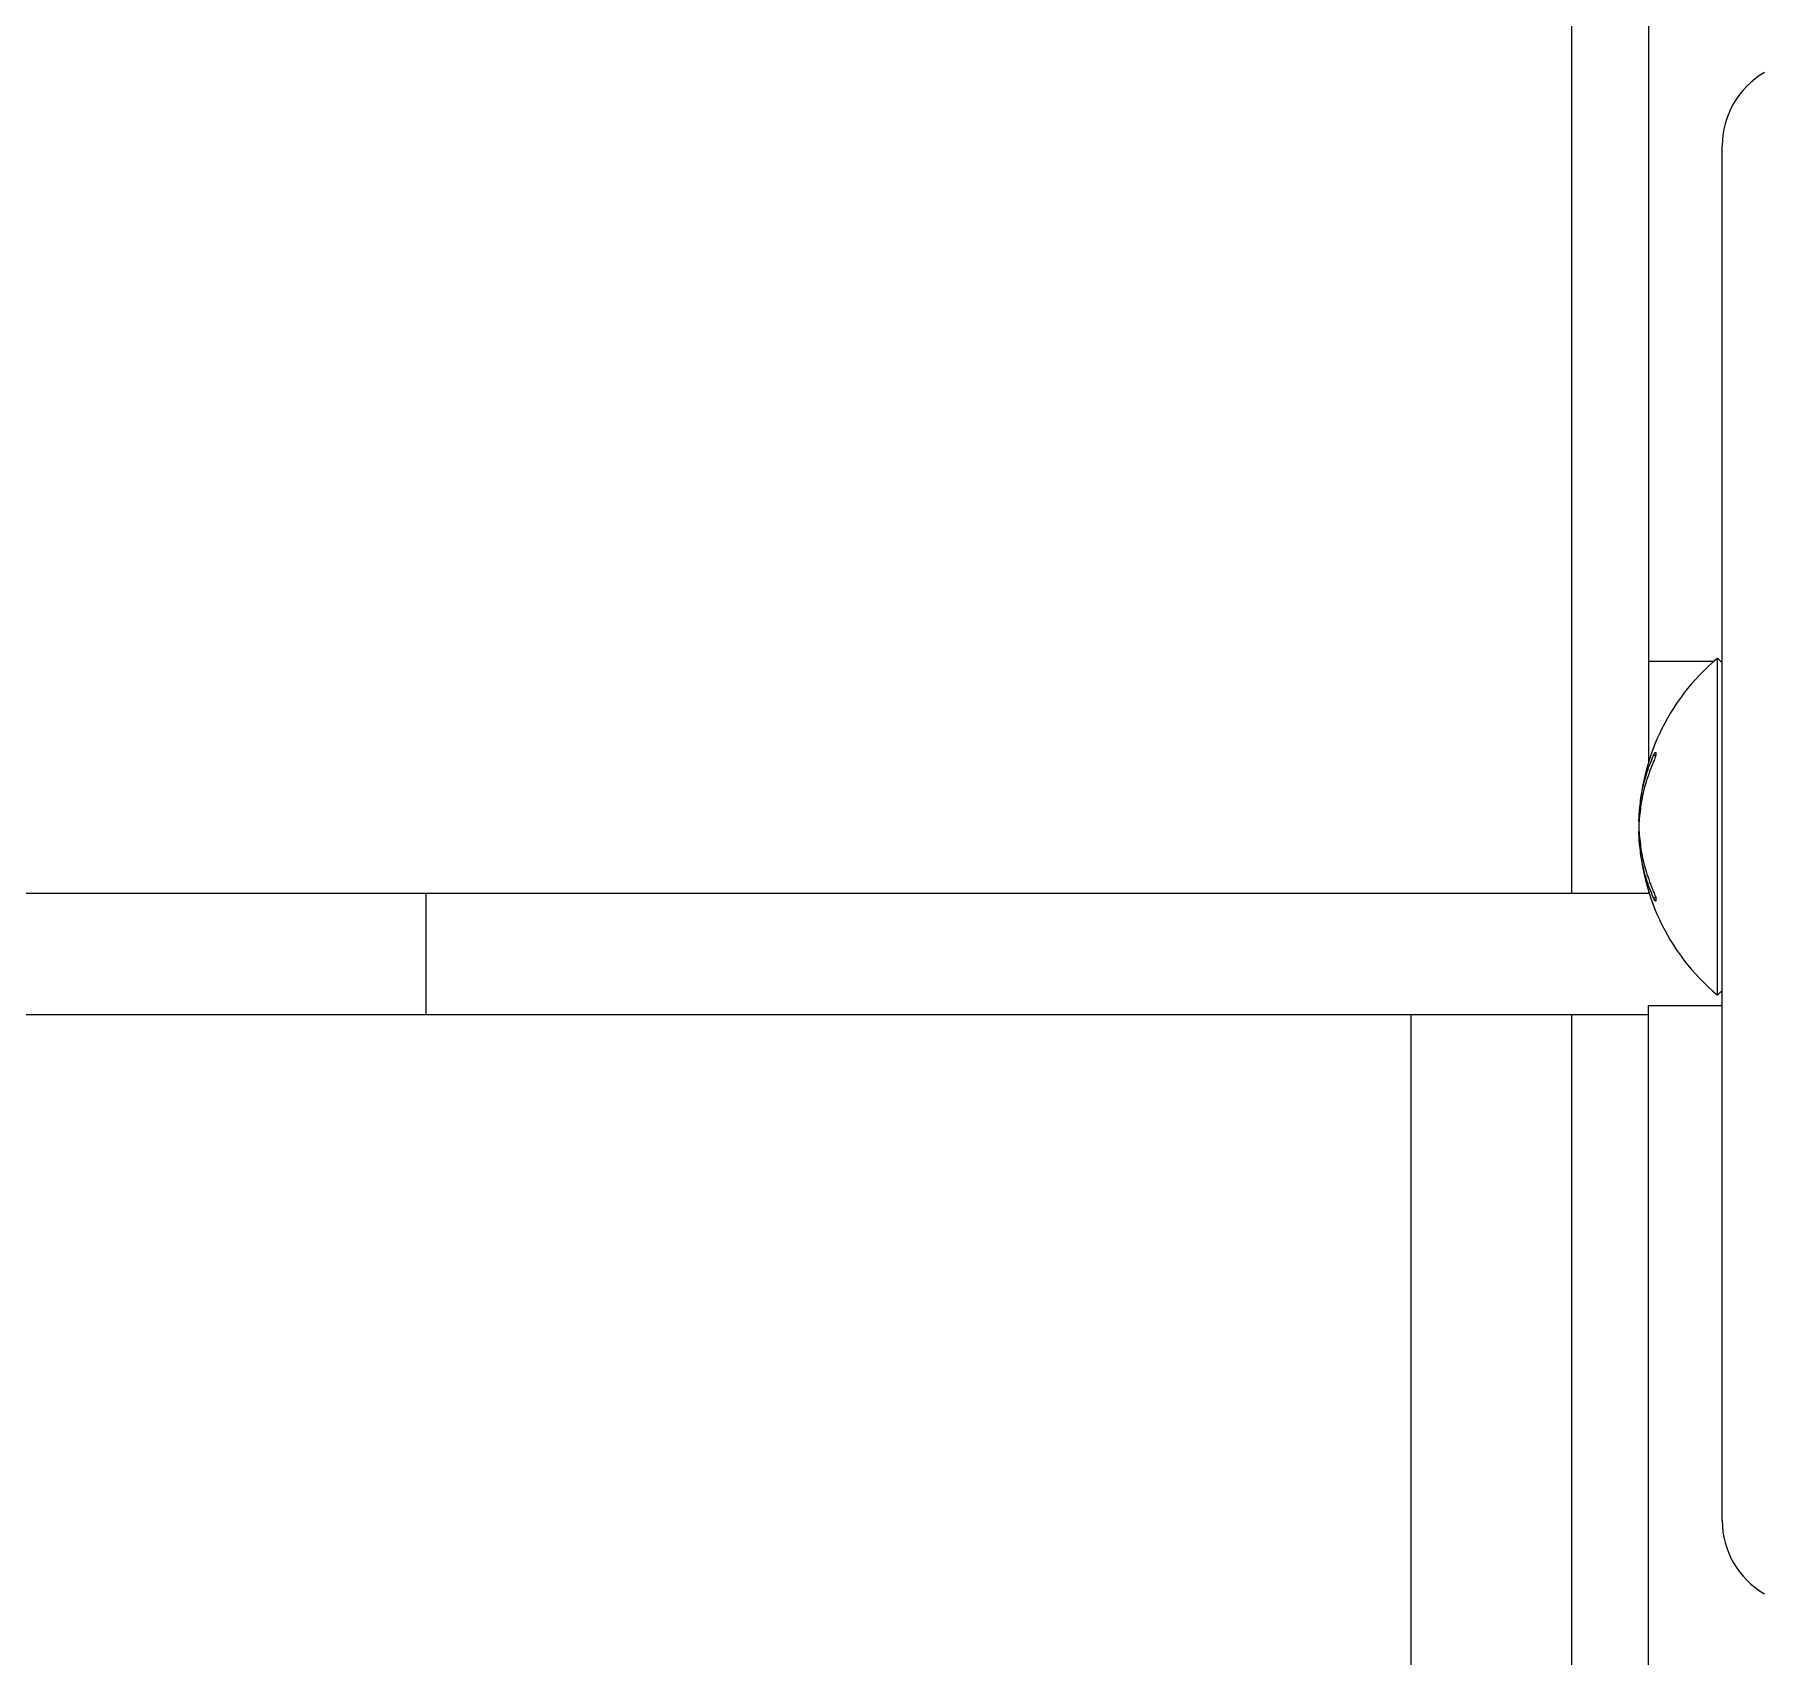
# Model space of a CAD drawing. Header units: millimetres. Extents: x 1293 to 41893, y 1011 to 26911.
# Drawn here: x 14195.9 to 14290.7, y 13798 to 13886.9 of the extents above; entities that cross this region are included whole.
import ezdxf

# ---------------------------------------------------------------- set-up
doc = ezdxf.new("R2010")
doc.units = ezdxf.units.MM
doc.header["$LTSCALE"] = 50
doc.layers.add('STRUC', color=4, linetype='Continuous')

msp = doc.modelspace()

# ---------------------------------------------------------------- linework, layer by layer
at = {"color": 7, "linetype": 'Continuous', "lineweight": 25}
for p, q in [((14288.4308163, 13805.4485398), (14288.4308163, 13880.8285398)), ((14284.393483, 13852.5772064), (14287.9845128, 13852.5772064)), ((14288.4308163, 13852.4730398), (14288.1698713, 13852.7339848)), ((14288.1698713, 13834.2627615), (14288.1698713, 13852.7339848)), ((14288.3266497, 13852.5772064), (14288.4308163, 13852.5772064)), ((14284.8262199, 13847.3643026), (14284.6682593, 13847.4193934)), ((14284.8251096, 13839.6294436), (14284.6671332, 13839.5743101)), ((14288.1698713, 13834.2627615), (14288.4308163, 13834.5237064)), ((14284.393483, 13833.6998731), (14288.4308163, 13833.6998731)), ((14284.393483, 13218.2731367), (14284.393483, 13833.6998731)), ((14284.393483, 13833.1732064), (13087.0601497, 13833.1732064)), ((14271.3768163, 13223.5732064), (14271.3768163, 13833.1732064)), ((14280.1601497, 13833.1732064), (14280.1601497, 13214.9189626))]:
    msp.add_line(p, q, dxfattribs=at)
for centre, radius, start, end in [((14293.0741497, 13880.8285398), 4.6433333, 120.128317496, 180), ((14295.9109131, 13843.4983731), 12.0520968, 130.071396495, 229.92859344), ((14288.261483, 13852.5915731), 0.1693333, 122.752675764, 130.071396495), ((14288.261483, 13834.4051731), 0.1693333, 229.928603505, 237.247324236), ((14293.0741497, 13805.4485398), 4.6433333, 180, 239.871682504)]:
    msp.add_arc(centre, radius, start, end, dxfattribs=at)
for points, knots in [([(14284.6682593, 13847.4193934), (14284.6840166, 13847.4512561), (14284.7077034, 13847.4991528), (14284.7370727, 13847.5466515), (14284.7627686, 13847.576139), (14284.7845736, 13847.5747704), (14284.7944486, 13847.5385396), (14284.7931199, 13847.4892085), (14284.7866509, 13847.4439118), (14284.774423, 13847.3904693), (14284.7383508, 13847.2639732), (14284.6994163, 13847.154113), (14284.6677389, 13847.06473)], [0, 0, 0, 0, 0.1233524476, 0.1854260276, 0.2439658661, 0.3733248258, 0.5051333537, 0.5686087787, 0.6258152448, 0.6800887999, 0.7397181001, 1, 1, 1, 1]), ([(14284.6677389, 13847.06473), (14284.5207274, 13846.698823), (14284.2449461, 13846.0124118), (14283.9904643, 13844.9661827), (14283.9202792, 13844.2870431), (14283.885019, 13843.945851)], [0, 0, 0, 0, 0.3622869742, 0.6796201183, 1, 1, 1, 1]), ([(14283.8855884, 13844.299876), (14283.9210835, 13844.6425506), (14283.993722, 13845.3438133), (14284.2523591, 13846.3898224), (14284.5289361, 13847.0744955), (14284.6682593, 13847.4193934)], [0, 0, 0, 0, 0.32168253469, 0.65830376378, 1, 1, 1, 1]), ([(14283.885019, 13843.945851), (14283.8823252, 13843.9114424), (14283.878206, 13843.8588284), (14283.8736091, 13843.8070648), (14283.8694039, 13843.7738396), (14283.8656257, 13843.771879), (14283.8641918, 13843.8062742), (14283.8646449, 13843.8556928), (14283.8657365, 13843.9012846), (14283.8675839, 13843.9569294), (14283.8727671, 13844.089065), (14283.8798548, 13844.2056029), (14283.8855884, 13844.299876)], [0, 0, 0, 0, 0.123368602, 0.1886422488, 0.2439426824, 0.3732877385, 0.5051248159, 0.5674942331, 0.6258510014, 0.6783000254, 0.7397612934, 1, 1, 1, 1]), ([(14283.8852897, 13842.7017025), (14283.8825927, 13842.7434568), (14283.8784683, 13842.8073094), (14283.8738445, 13842.8956104), (14283.8695929, 13842.9855204), (14283.865726, 13843.0884039), (14283.8641857, 13843.1699754), (14283.8645518, 13843.2125237), (14283.8655845, 13843.2280057), (14283.8673789, 13843.2256366), (14283.8724646, 13843.1885231), (14283.8794994, 13843.1146361), (14283.8851914, 13843.0548529)], [0, 0, 0, 0, 0.1233644554, 0.1886546926, 0.2439470423, 0.3732984996, 0.5051378893, 0.5675093418, 0.6258690154, 0.6783817095, 0.7397731574, 1, 1, 1, 1]), ([(14283.8851914, 13843.0548529), (14283.9206425, 13842.7118898), (14283.9907452, 13842.0336973), (14284.2450663, 13840.9816882), (14284.5202419, 13840.2935414), (14284.6678118, 13839.9245052)], [0, 0, 0, 0, 0.3217684512, 0.6362810523, 1, 1, 1, 1]), ([(14284.6671332, 13839.5743101), (14284.5279831, 13839.9203305), (14284.2515029, 13840.6078452), (14283.9931087, 13841.6584291), (14283.9206432, 13842.3596167), (14283.8852897, 13842.7017025)], [0, 0, 0, 0, 0.3416380652, 0.6788073385, 1, 1, 1, 1]), ([(14284.6678118, 13839.9245052), (14284.6835558, 13839.8850844), (14284.707224, 13839.825822), (14284.7365622, 13839.7422468), (14284.7622286, 13839.6562441), (14284.7839933, 13839.5559368), (14284.7938336, 13839.476138), (14284.7924862, 13839.4338021), (14284.7860235, 13839.4177726), (14284.7737695, 13839.4186437), (14284.7462628, 13839.4433114), (14284.7077306, 13839.5038286), (14284.6773085, 13839.5566447), (14284.6671332, 13839.5743101)], [0, 0, 0, 0, 0.1233089467, 0.1853740606, 0.2438770605, 0.3731752579, 0.5049401333, 0.5684101705, 0.6256089207, 0.6798663298, 0.7394683179, 0.9128601792, 1, 1, 1, 1])]:
    msp.add_open_spline(points, degree=3, knots=knots, dxfattribs=at)
at = {"layer": 'STRUC', "linetype": 'Continuous', "lineweight": 25}
for p, q in [((14280.1601497, 15367.5785398), (14280.1601497, 13839.8398731)), ((14284.393483, 15361.249466), (14284.393483, 13847.0482802)), ((14284.393483, 13839.948466), (14284.393483, 13839.8398731)), ((14284.393483, 13839.8398731), (10510.5315994, 13839.8398731)), ((14217.3601497, 13833.1732064), (14217.3601497, 13839.8398731))]:
    msp.add_line(p, q, dxfattribs=at)

doc.saveas('drawing.dxf')
